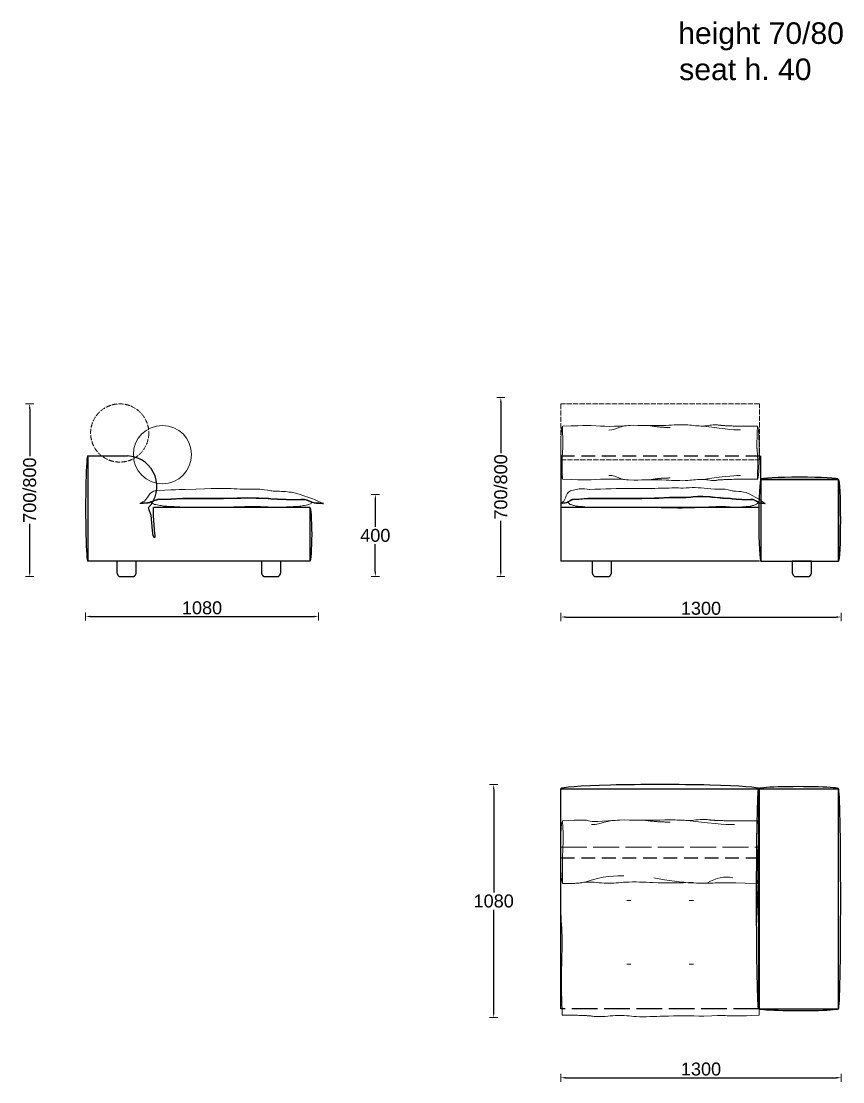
# Model space of a CAD drawing. Header units: millimetres. Extents: x 6668 to 47386, y -6732 to 35544.
# Drawn here: x 11614 to 15424, y 25757 to 30674 of the extents above; entities that cross this region are included whole.
import ezdxf

# ---------------------------------------------------------------- set-up
doc = ezdxf.new("R2010")
doc.units = ezdxf.units.MM
doc.linetypes.add('ACAD_ISO02W100', pattern=[15, 12, -3])
doc.linetypes.add('NASCOSTA', pattern=[9.525, 6.35, -3.175])
doc.layers.add('_ARREDO', color=7, linetype='Continuous')
doc.layers.add('TESTO', color=1, linetype='Continuous')
for name, color, linetype, lineweight in [('_CUSCINO SEDUTA', 8, 'Continuous', 9), ('_QUOTE', 1, 'Continuous', 9), ('_RULLO', 8, 'Continuous', 9)]:
    doc.layers.add(name, color=color, linetype=linetype, lineweight=lineweight)
doc.styles.add('Arial', font='arial.ttf')
doc.styles.get("Standard").update_dxf_attribs({"font": 'arial.ttf'})
doc.dimstyles.new('1_1', dxfattribs={"dimscale": 15, "dimtxt": 4, "dimasz": 1.5, "dimexe": 1.25, "dimexo": 2, "dimtad": 1, "dimtih": 1, "dimtoh": 1, "dimdec": 0, "dimtxsty": 'Standard', "dimcen": 2.5, "dimclrd": 256, "dimclre": 256, "dimclrt": 256, "dimadec": 0, "dimazin": 0, "dimtfac": 1, "dimtdec": 0, "dimtmove": 0, "dimatfit": 3, "dimfxl": 1.25, "dimfxlon": 1, "dimlwe": 0, "dimarcsym": 0})

# ---------------------------------------------------------------- blocks, each defined once
blk = doc.blocks.new('armrest_38')
at = {"layer": '_ARREDO'}
for p, q in [((-19, -101.99), (-19, 0.01)), ((-19, -0.01), (18, 0.01)), ((18, -101.99), (18, 0.01)), ((-19, -101.99), (18, -101.99))]:
    blk.add_line(p, q, dxfattribs=at)
at = {"layer": '_ARREDO', "extrusion": (0, 0, -1)}
for centre, major_axis, ratio, start_param, end_param in [((-19, -50.99), (0, 51), 0.019608, 3.141593, 6.283185), ((-0.5, -101.99), (-18.5, 0), 0.054047, 3.14149, 6.304844)]:
    blk.add_ellipse(centre, major_axis=major_axis, ratio=ratio, start_param=start_param, end_param=end_param, dxfattribs=at)
at = {"layer": '_ARREDO'}
for centre, major_axis, ratio, start_param, end_param in [((-0.5, 0.01), (18.5, 0), 0.054047, -0.000103, 3.163251), ((18, -50.99), (0, 51), 0.019608, 3.141593, 6.283185)]:
    blk.add_ellipse(centre, major_axis=major_axis, ratio=ratio, start_param=start_param, end_param=end_param, dxfattribs=at)
blk = doc.blocks.new('mr_central_90')
at = {"layer": '_ARREDO'}
for p, q in [((-46, -101.99), (-46, 0.01)), ((-46, 0.01), (46, 0.01)), ((46, 0.01), (46, -101.99))]:
    blk.add_line(p, q, dxfattribs=at)
at = {"layer": '_ARREDO', "linetype": 'ACAD_ISO02W100'}
blk.add_line((46, -101.99), (-46, -101.99), dxfattribs=at)
at = {"layer": '_ARREDO'}
blk.add_ellipse((0, 0), major_axis=(46, 0.01), ratio=0.043679, start_param=-0.000011, end_param=3.141593, dxfattribs=at)
at = {"layer": '_CUSCINO SEDUTA'}
for p, q in [((-15.5, -51.74), (-13.5, -51.74)), ((13.5, -51.74), (15.5, -51.74)), ((-15.5, -81.24), (-13.5, -81.24)), ((13.5, -81.24), (15.5, -81.24))]:
    blk.add_line(p, q, dxfattribs=at)
at = {"layer": '_CUSCINO SEDUTA', "lineweight": 9}
for points, degree in [([(-46.11, -56.03), (-46.28, -51.96), (-46.22, -47.88), (-45.97, -43.81)], 3), ([(45.25, -56.05), (45.08, -51.89), (45.15, -47.72), (45.41, -43.56)], 3), ([(-45.38, -69.61), (-45.45, -65.09), (-45.92, -60.56), (-46.11, -56.03)], 3), ([(45.98, -69.63), (45.91, -65.11), (45.44, -60.59), (45.25, -56.05)], 3), ([(-45.57, -78.73), (-45.47, -75.69), (-45.33, -72.65), (-45.38, -69.61)], 3), ([(45.79, -78.75), (45.89, -75.71), (46.03, -72.67), (45.98, -69.63)], 3), ([(-45.62, -97.4), (-45.83, -91.16), (-45.77, -84.93), (-45.57, -78.73)], 3), ([(45.74, -97.43), (45.53, -91.19), (45.59, -84.96), (45.79, -78.75)], 3), ([(-45.36, -104.97), (-45.4, -102.45), (-45.53, -99.92), (-45.62, -97.4)], 3), ([(46, -104.99), (45.96, -102.47), (45.83, -99.95), (45.74, -97.43)], 3), ([(-31.25, -105.38), (-35.92, -104.86), (-45.36, -104.97)], 2), ([(-31.25, -105.38), (-30.37, -105.5), (-29.55, -105.57), (-28.74, -105.6)], 3), ([(-28.74, -105.6), (-26.1, -105.67), (-22.49, -105.16), (-19.87, -105.07)], 3), ([(-19.87, -105.07), (-16.96, -104.97), (-14.03, -105.38), (-11.08, -105.55)], 3), ([(-11.08, -105.55), (-6.88, -105.78), (-2.64, -105.52), (1.59, -105.37)], 3), ([(1.59, -105.37), (7.83, -105.16), (14.06, -105.21), (20.26, -105.42)], 3), ([(20.26, -105.42), (32.13, -104.67), (27.94, -105.33), (34.47, -105.26)], 3), ([(34.47, -105.26), (35.15, -105.31), (35.84, -105.38), (46, -104.99)], 3)]:
    blk.add_open_spline(points, degree=degree, dxfattribs=at)
at = {"layer": '_RULLO', "linetype": 'ACAD_ISO02W100'}
blk.add_lwpolyline([(-46, -0.01), (-46, -27.01), (46, -27.01), (46, -0.01)], close=True, dxfattribs=at)
at = {"layer": '_RULLO'}
blk.add_ellipse((-45.19, -29.31), major_axis=(0, 14.51), ratio=0.069077, start_param=0, end_param=3.141593, dxfattribs=at)
at = {"layer": '_RULLO', "extrusion": (0, 0, -1)}
blk.add_ellipse((45.17, -29.33), major_axis=(0, 14.51), ratio=0.069077, start_param=0, end_param=3.141593, dxfattribs=at)
at = {"layer": '_RULLO', "lineweight": 9}
for points, degree in [([(-33.17, -14.8), (-33.85, -14.42), (-36.86, -14.25), (-45.19, -14.8)], 3), ([(-16.45, -14.37), (-29.32, -15.12), (-31.08, -15.36), (-33.17, -14.8)], 3), ([(-31.79, -16.58), (-26.61, -16.58), (-26.61, -14.37), (-16.45, -14.37)], 3), ([(2.22, -14.42), (-4.02, -14.63), (-10.25, -14.57), (-16.45, -14.37)], 3), ([(-7.11, -14.55), (-1.61, -15.4), (4.73, -15.4)], 2), ([(10.02, -14.5), (8.27, -14.55), (6.45, -14.27), (2.22, -14.42)], 3), ([(12.68, -14.72), (11.58, -14.61), (11.1, -14.47), (10.02, -14.5)], 3), ([(20.55, -14.19), (17.91, -14.12), (15.31, -14.63), (12.68, -14.72)], 3), ([(12.68, -14.72), (27.39, -16.54), (32.41, -16.54), (34.44, -16.54)], 3), ([(23.06, -14.41), (22.19, -14.29), (21.36, -14.22), (20.55, -14.19)], 3), ([(23.06, -14.41), (27.73, -14.93), (45.17, -14.82)], 2), ([(-44.92, -25.33), (-44.86, -24.64), (-44.8, -23.96), (-45.19, -14.8)], 3), ([(44.91, -25.35), (44.85, -24.67), (44.79, -23.98), (45.17, -14.82)], 3), ([(-45.19, -43.82), (-45.47, -34.52), (-45.31, -29.91), (-44.92, -25.33)], 3), ([(45.17, -43.84), (45.46, -34.54), (45.29, -29.93), (44.91, -25.35)], 3), ([(-36.07, -43.41), (-37.66, -43.96), (-45.19, -43.82)], 2), ([(-36.07, -43.41), (-35.2, -43.29), (-34.38, -43.22), (-33.57, -43.19)], 3), ([(-34.82, -43.27), (-27, -40.28), (-19.38, -40.28), (-16.86, -40.28)], 3), ([(-33.57, -43.19), (-30.93, -43.11), (-28.32, -43.63), (-24.7, -43.72)], 3), ([(-24.7, -43.72), (-21.79, -43.82), (-18.86, -43.4), (-15.91, -43.24)], 3), ([(-15.91, -43.24), (-11.71, -43.01), (-7.47, -43.27), (-3.24, -43.42)], 3), ([(-3.24, -43.42), (3, -43.63), (9.23, -43.57), (15.43, -43.37)], 3), ([(-2.83, -41.27), (10.47, -44.06), (21.49, -43.96), (26.64, -43.53)], 3), ([(33.72, -41.22), (29.7, -40.28), (26.26, -41.27), (21.63, -43.66)], 3), ([(26.64, -43.53), (27.33, -43.47), (28.01, -43.41), (45.17, -43.8)], 3)]:
    blk.add_open_spline(points, degree=degree, dxfattribs=at)
blk = doc.blocks.new('*D356')
at = {"layer": '_QUOTE', "lineweight": 0, "transparency": 16777216}
for p, q in [((14116.1, 27930.9), (14116.1, 27893.4)), ((15415.9, 27930.9), (15415.9, 27893.4))]:
    blk.add_line(p, q, dxfattribs=at)
at = {"layer": '_QUOTE', "lineweight": -2, "transparency": 16777216}
blk.add_line((14138.6, 27912.1), (15393.4, 27912.1), dxfattribs=at)
at = {"layer": '_QUOTE', "transparency": 16777216}
for points in [[(14138.6, 27915.9), (14138.6, 27908.4), (14116.1, 27912.1)], [(15393.4, 27915.9), (15393.4, 27908.4), (15415.9, 27912.1)]]:
    blk.add_solid(points, dxfattribs=at)
at = {"layer": 'Defpoints', "color": 0, "transparency": 16777216}
for p in [(15415.9, 28360.2), (14116.1, 28273.6), (15415.9, 27912.1)]:
    blk.add_point(p, dxfattribs=at)
at = {"layer": '_QUOTE', "transparency": 16777216, "insert": (14766, 27952.2), "char_height": 60, "attachment_point": 5}
blk.add_mtext('1300', dxfattribs=at)
blk = doc.blocks.new('*D313')
at = {"layer": '_QUOTE', "lineweight": 0, "transparency": 16777216}
for p, q in [((14116.3, 25794.8), (14116.3, 25757.3)), ((15415.9, 25794.8), (15415.9, 25757.3))]:
    blk.add_line(p, q, dxfattribs=at)
at = {"layer": '_QUOTE', "lineweight": -2, "transparency": 16777216}
blk.add_line((14138.8, 25776), (15393.4, 25776), dxfattribs=at)
at = {"layer": '_QUOTE', "transparency": 16777216}
for points in [[(14138.8, 25779.8), (14138.8, 25772.3), (14116.3, 25776)], [(15393.4, 25779.8), (15393.4, 25772.3), (15415.9, 25776)]]:
    blk.add_solid(points, dxfattribs=at)
at = {"layer": 'Defpoints', "color": 0, "transparency": 16777216}
for p in [(15415.9, 26221.7), (14116.3, 26137.5), (15415.9, 25776)]:
    blk.add_point(p, dxfattribs=at)
at = {"layer": '_QUOTE', "transparency": 16777216, "insert": (14766.1, 25816), "char_height": 60, "attachment_point": 5}
blk.add_mtext('1300', dxfattribs=at)
blk = doc.blocks.new('*D362')
at = {"layer": '_QUOTE', "lineweight": 0, "transparency": 16777216}
for p, q in [((11912.2, 27933.2), (11912.2, 27895.7)), ((12992.1, 27933.2), (12992.1, 27895.7))]:
    blk.add_line(p, q, dxfattribs=at)
at = {"layer": '_QUOTE', "lineweight": -2, "transparency": 16777216}
blk.add_line((11934.7, 27914.5), (12969.6, 27914.5), dxfattribs=at)
at = {"layer": '_QUOTE', "transparency": 16777216}
for points in [[(11934.7, 27918.2), (11934.7, 27910.7), (11912.2, 27914.5)], [(12969.6, 27918.2), (12969.6, 27910.7), (12992.1, 27914.5)]]:
    blk.add_solid(points, dxfattribs=at)
at = {"layer": 'Defpoints', "color": 0, "transparency": 16777216}
for p in [(11912.2, 28415.4), (12992.1, 28295.3), (12992.1, 27914.5)]:
    blk.add_point(p, dxfattribs=at)
at = {"layer": '_QUOTE', "transparency": 16777216, "insert": (12452.1, 27954.5), "char_height": 60, "attachment_point": 5}
blk.add_mtext('1080', dxfattribs=at)
blk = doc.blocks.new('*D363')
at = {"layer": '_QUOTE', "lineweight": 0, "transparency": 16777216}
for p, q in [((13823.3, 27135.4), (13785.8, 27135.4)), ((13823.3, 26055.1), (13785.8, 26055.1))]:
    blk.add_line(p, q, dxfattribs=at)
at = {"layer": '_QUOTE', "lineweight": -2, "transparency": 16777216}
for p, q in [((13804.6, 27112.9), (13804.6, 26635.2)), ((13804.6, 26077.6), (13804.6, 26555.2))]:
    blk.add_line(p, q, dxfattribs=at)
at = {"layer": '_QUOTE', "transparency": 16777216}
for points in [[(13800.8, 27112.9), (13808.3, 27112.9), (13804.6, 27135.4)], [(13800.8, 26077.6), (13808.3, 26077.6), (13804.6, 26055.1)]]:
    blk.add_solid(points, dxfattribs=at)
at = {"layer": 'Defpoints', "color": 0, "transparency": 16777216}
for p in [(13804.6, 27135.4), (14576.3, 27135.4), (14778.9, 26055.1)]:
    blk.add_point(p, dxfattribs=at)
at = {"layer": '_QUOTE', "transparency": 16777216, "insert": (13804.6, 26595.2), "char_height": 60, "attachment_point": 5}
blk.add_mtext('1080', dxfattribs=at)
blk = doc.blocks.new('*D267')
at = {"layer": '_QUOTE', "lineweight": 0, "transparency": 16777216}
for p, q in [((11671.6, 28900.3), (11634.1, 28900.3)), ((11671.6, 28100.3), (11634.1, 28100.3))]:
    blk.add_line(p, q, dxfattribs=at)
at = {"layer": '_QUOTE', "lineweight": -2, "transparency": 16777216}
for p, q in [((11652.9, 28877.8), (11652.9, 28657.1)), ((11652.9, 28122.8), (11652.9, 28343.4))]:
    blk.add_line(p, q, dxfattribs=at)
at = {"layer": '_QUOTE', "transparency": 16777216}
for points in [[(11649.1, 28877.8), (11656.6, 28877.8), (11652.9, 28900.3)], [(11649.1, 28122.8), (11656.6, 28122.8), (11652.9, 28100.3)]]:
    blk.add_solid(points, dxfattribs=at)
at = {"layer": 'Defpoints', "color": 0, "transparency": 16777216}
for p in [(12223, 28900.3), (11652.9, 28100.3), (12415.3, 28100.3)]:
    blk.add_point(p, dxfattribs=at)
at = {"layer": '_QUOTE', "transparency": 16777216, "insert": (11652.9, 28500.3), "char_height": 60, "attachment_point": 5, "rotation": 90}
blk.add_mtext('700/800', dxfattribs=at)
blk = doc.blocks.new('*D268')
at = {"layer": '_QUOTE', "lineweight": 0, "transparency": 16777216}
for p, q in [((13856.4, 28930.2), (13818.9, 28930.2)), ((13856.4, 28100.3), (13818.9, 28100.3))]:
    blk.add_line(p, q, dxfattribs=at)
at = {"layer": '_QUOTE', "lineweight": -2, "transparency": 16777216}
for p, q in [((13837.7, 28907.7), (13837.7, 28672.1)), ((13837.7, 28122.8), (13837.7, 28358.4))]:
    blk.add_line(p, q, dxfattribs=at)
at = {"layer": '_QUOTE', "transparency": 16777216}
for points in [[(13833.9, 28907.7), (13841.4, 28907.7), (13837.7, 28930.2)], [(13833.9, 28122.8), (13841.4, 28122.8), (13837.7, 28100.3)]]:
    blk.add_solid(points, dxfattribs=at)
at = {"layer": 'Defpoints', "color": 0, "transparency": 16777216}
for p in [(14407.8, 28930.2), (13837.7, 28100.3), (14600.1, 28100.3)]:
    blk.add_point(p, dxfattribs=at)
at = {"layer": '_QUOTE', "transparency": 16777216, "insert": (13837.7, 28515.2), "char_height": 60, "attachment_point": 5, "rotation": 90}
blk.add_mtext('700/800', dxfattribs=at)
blk = doc.blocks.new('*D299')
at = {"layer": '_QUOTE', "lineweight": 0, "transparency": 16777216}
for p, q in [((13236.9, 28480.3), (13274.4, 28480.3)), ((13236.9, 28100.3), (13274.4, 28100.3))]:
    blk.add_line(p, q, dxfattribs=at)
at = {"layer": '_QUOTE', "lineweight": -2, "transparency": 16777216}
for p, q in [((13255.7, 28457.8), (13255.7, 28330.3)), ((13255.7, 28122.8), (13255.7, 28250.3))]:
    blk.add_line(p, q, dxfattribs=at)
at = {"layer": '_QUOTE', "transparency": 16777216}
for points in [[(13251.9, 28457.8), (13259.4, 28457.8), (13255.7, 28480.3)], [(13251.9, 28122.8), (13259.4, 28122.8), (13255.7, 28100.3)]]:
    blk.add_solid(points, dxfattribs=at)
at = {"layer": 'Defpoints', "color": 0, "transparency": 16777216}
for p in [(12612.2, 28480.3), (12612.2, 28100.3), (13255.7, 28100.3)]:
    blk.add_point(p, dxfattribs=at)
at = {"layer": '_QUOTE', "transparency": 16777216, "insert": (13255.7, 28290.3), "char_height": 60, "attachment_point": 5}
blk.add_mtext('400', dxfattribs=at)
blk = doc.blocks.new('PIEDINO MIAMI SOFT_PANAMA H7CM')
at = {"color": 0, "linetype": 'ByBlock', "lineweight": -2}
for points in [[(45, 0), (-45, 0)], [(-45, 0), (-45, -50.4)], [(45, -50.4), (45, 0)], [(-45, -50.4), (-45, -51.2), (-44.9, -52), (-44.8, -52.9), (-44.7, -53.7), (-44.5, -54.5), (-44.4, -55.3), (-44.2, -56.1), (-43.9, -56.9), (-43.7, -57.7), (-43.4, -58.5), (-43.1, -59.3), (-42.7, -60), (-42.4, -60.8), (-42, -61.5), (-41.6, -62.2), (-41.1, -63), (-40.7, -63.6), (-40.2, -64.3), (-39.7, -65), (-39.1, -65.6), (-38.6, -66.2), (-38, -66.8), (-37.4, -67.4), (-36.8, -68), (-36.1, -68.5), (-35.5, -69), (-34.8, -69.5), (-34.1, -70)], [(-34.1, -70), (34.1, -70)], [(34.1, -70), (34.8, -69.5), (35.5, -69), (36.1, -68.5), (36.8, -68), (37.4, -67.4), (38, -66.8), (38.6, -66.2), (39.1, -65.6), (39.7, -65), (40.2, -64.3), (40.7, -63.6), (41.1, -63), (41.6, -62.2), (42, -61.5), (42.4, -60.8), (42.7, -60), (43.1, -59.3), (43.4, -58.5), (43.7, -57.7), (43.9, -56.9), (44.2, -56.1), (44.4, -55.3), (44.5, -54.5), (44.7, -53.7), (44.8, -52.9), (44.9, -52), (45, -51.2), (45, -50.4)]]:
    blk.add_lwpolyline(points, dxfattribs=at)

msp = doc.modelspace()

# ---------------------------------------------------------------- linework, layer by layer
at = {"layer": '_ARREDO'}
for p, q in [((11922.2, 28660), (11922.2, 28170.3)), ((11922.2, 28660), (12083.5, 28660)), ((15043.9, 28550.1), (15043.9, 28660)), ((15043.9, 28550.1), (15403.9, 28550.1)), ((15043.9, 28550.1), (15043.9, 28170.3)), ((15403.9, 28550.1), (15043.9, 28550.1)), ((15043.9, 28550.1), (15043.9, 28170.3)), ((15403.9, 28550.1), (15403.9, 28170.3)), ((15403.9, 28170.3), (15403.9, 28550.1)), ((12952.1, 28420.3), (12227.1, 28420.3)), ((12952.1, 28420.3), (12952.1, 28170.3)), ((15036.9, 28420.3), (14116.3, 28420.3)), ((12952.1, 28170.3), (11922.2, 28170.3)), ((15036.9, 28170.3), (14116.3, 28170.3)), ((15043.9, 28170.3), (15403.9, 28170.3)), ((15173.9, 28170.3), (15293.9, 28170.3))]:
    msp.add_line(p, q, dxfattribs=at)
for points in [[(11922.2, 28660), (12106, 28660)], [(12115.6, 28658.5), (12106, 28660)], [(14115.4, 28660), (14115.4, 28660), (14116.3, 28170.3)], [(12202.6, 28418.9), (12204.1, 28414.6), (12214.7, 28384.7), (12220.3, 28313.1), (12223.7, 28290.5), (12228.8, 28282.6), (12234.4, 28282.1), (12234.8, 28290), (12233.1, 28300.5), (12231, 28316.5), (12227.1, 28382.5), (12226.5, 28407.3), (12227.1, 28415.7), (12227.1, 28420.3)]]:
    msp.add_lwpolyline(points, dxfattribs=at)
at = {"layer": '_ARREDO', "linetype": 'NASCOSTA', "ltscale": 10}
for points in [[(14116.3, 28660), (15043.9, 28660)], [(14116.3, 26795.4), (15036.3, 26795.4)]]:
    msp.add_lwpolyline(points, dxfattribs=at)
at = {"layer": '_ARREDO'}
msp.add_arc((12101.2, 28517.7), 141.6, 315.7566, 84.1693, dxfattribs=at)
for centre, major_axis, ratio, start_param, end_param in [((11922.2, 28415.4), (0, 244.6), 0.040884, 0, 3.141593), ((15043.9, 28360.2), (0, -189.9), 0.052652, 3.141593, 6.283185), ((15223.9, 28550.1), (-180, 0), 0.055556, 3.141593, 6.283185), ((15403.9, 28360.2), (0, 189.9), 0.052652, 3.141593, 6.283185), ((12952.1, 28295.3), (0, 125), 0.08, 3.141593, 6.283185)]:
    msp.add_ellipse(centre, major_axis=major_axis, ratio=ratio, start_param=start_param, end_param=end_param, dxfattribs=at)
at = {"layer": '_CUSCINO SEDUTA'}
for p, q in [((12802.5, 28459.9), (12771.2, 28461.3)), ((14929.6, 28459.9), (14909.9, 28461.3))]:
    msp.add_line(p, q, dxfattribs=at)
for points in [[(12218.6, 28491), (12205.2, 28482.9), (12200.7, 28466.1), (12190.5, 28455.3)], [(12239, 28497.8), (12230.8, 28496.2), (12224, 28494.3), (12218.6, 28491)], [(12373.7, 28503.3), (12363.7, 28503.3), (12353.7, 28504.4), (12239, 28497.8)], [(12373.7, 28503.3), (12520.3, 28509.7), (12546.4, 28507.9), (12587.9, 28507.3)], [(12587.9, 28507.3), (12624.3, 28504.9), (12661.2, 28503.7), (12690, 28504.3)], [(12690, 28504.3), (12709.2, 28504.8), (12724.8, 28506), (12771.2, 28496.7)], [(12771.2, 28496.7), (12777, 28496.5), (12782.8, 28496.3), (12802.5, 28495.4)], [(12802.5, 28495.4), (12827, 28494.4), (12851.2, 28492.9), (12873.9, 28489.5)], [(12873.9, 28489.5), (12958, 28465), (12971.5, 28458.2), (12985.3, 28451.5)], [(14151, 28491), (14142.6, 28482.9), (14139.7, 28466.1), (14133.3, 28455.3)], [(14175.1, 28500.7), (14164.8, 28498), (14156.6, 28496.5), (14151, 28491)], [(14201.3, 28506.7), (14192.6, 28505.6), (14183.1, 28502.8), (14175.1, 28500.7)], [(14248.9, 28503.3), (14234.1, 28503.3), (14219.6, 28509), (14201.3, 28506.7)], [(14248.9, 28503.3), (14385.2, 28509.7), (14516, 28507.9), (14579.5, 28508.9)], [(14579.5, 28508.9), (14613, 28509.4), (14627.2, 28510.6), (14641.5, 28510.7)], [(14641.5, 28510.7), (14655.3, 28510.9), (14669, 28510), (14682.8, 28510.2)], [(14682.8, 28510.2), (14701.3, 28510.5), (14719.8, 28512.7), (14738.3, 28512.3)], [(14697.4, 28467.6), (14711.4, 28468.3), (14725.5, 28470.1), (14739.6, 28471.1)], [(14738.3, 28512.3), (14756.9, 28512.1), (14775.5, 28509.3), (14794.3, 28507.3)], [(14739.6, 28471.1), (14770, 28473.1), (14801, 28471.3), (14831.3, 28468.2)], [(14794.3, 28507.3), (14817.2, 28504.9), (14840.4, 28503.7), (14858.6, 28504.3)], [(14858.6, 28504.3), (14870.7, 28504.8), (14880.6, 28506), (14909.9, 28496.7)], [(14909.9, 28496.7), (14913.5, 28496.5), (14917.1, 28496.3), (14929.6, 28495.4)], [(14929.6, 28495.4), (14945.1, 28494.4), (14960.3, 28492.9), (14974.7, 28489.5)], [(14974.7, 28489.5), (15027.7, 28465), (15036.2, 28458.2), (15044.9, 28451.5)], [(12190.5, 28455.3), (12183.2, 28447.5), (12173.2, 28442.7), (12163, 28437.9)], [(12185.1, 28439.4), (12177.5, 28439.1), (12170.3, 28438.5), (12163, 28437.9)], [(12182.9, 28441.8), (12178.5, 28441.6), (12173.9, 28441.3), (12169.5, 28441)], [(12203.9, 28443.3), (12197.8, 28442.1), (12190.3, 28442.1), (12182.9, 28441.8)], [(12206.1, 28440.9), (12199.9, 28439.7), (12192.4, 28439.7), (12185.1, 28439.4)], [(12218.4, 28448.4), (12214, 28446.5), (12209.6, 28444.4), (12203.9, 28443.3)], [(12220.5, 28446), (12216.1, 28444.1), (12211.7, 28442), (12206.1, 28440.9)], [(12215.8, 28443.9), (12219, 28441.1), (12222.1, 28438.3), (12227.3, 28436.2)], [(12233.8, 28454.5), (12228.5, 28452.4), (12223.4, 28450.5), (12218.4, 28448.4)], [(12235.9, 28452), (12230.5, 28450), (12225.6, 28448.1), (12220.5, 28446)], [(12227.3, 28436.2), (12233.3, 28433.7), (12242, 28432.2), (12250.5, 28430.6)], [(12249.2, 28458.8), (12243.3, 28458.1), (12238.4, 28456.2), (12233.8, 28454.5)], [(12251.3, 28456.4), (12245.4, 28455.7), (12240.6, 28453.8), (12235.9, 28452)], [(12266.2, 28459), (12260.2, 28459.1), (12254.3, 28459.4), (12249.2, 28458.8)], [(12250.5, 28430.6), (12258.1, 28429.2), (12265.6, 28427.6), (12273.6, 28426.7)], [(12268.2, 28456.5), (12262.3, 28456.7), (12256.5, 28457), (12251.3, 28456.4)], [(12373.7, 28462.6), (12340, 28462.9), (12304.1, 28458), (12266.2, 28459)], [(12361.9, 28460.2), (12340.7, 28460.4), (12305.5, 28455.5), (12268.2, 28456.5)], [(12273.6, 28426.7), (12283.1, 28425.6), (12293.3, 28425.2), (12303.4, 28424.9)], [(12375.9, 28421.2), (12351.8, 28422.3), (12327.5, 28423.6), (12303.4, 28424.9)], [(12361.9, 28460.2), (12572.3, 28460.2), (12605.7, 28461.3), (12638.7, 28462.5)], [(12373.7, 28462.6), (12581, 28462.8), (12611, 28463.8), (12640.9, 28464.9)], [(12375.9, 28421.2), (12412.4, 28417.7), (12449.3, 28422.5), (12531.7, 28419.7)], [(12531.7, 28419.7), (12577.2, 28421.3), (12622.7, 28423.9), (12668.3, 28424.2)], [(12638.7, 28462.5), (12670.6, 28464.1), (12696.4, 28462), (12722.5, 28461.4)], [(12640.9, 28464.9), (12672.8, 28466.5), (12698.6, 28464.4), (12724.6, 28463.8)], [(12668.3, 28424.2), (12716.4, 28424.6), (12764.7, 28422.6), (12812.9, 28420.8)], [(12722.5, 28461.4), (12738.7, 28461), (12754.9, 28461.2), (12771.2, 28459.2)], [(12724.6, 28463.8), (12740.1, 28463.5), (12755.7, 28463.6), (12771.2, 28461.3)], [(12771.2, 28459.2), (12777, 28458.9), (12782.8, 28458.6), (12802.5, 28457.5)], [(12802.5, 28459.9), (12837.7, 28458), (12872.9, 28456.5), (12910.1, 28458)], [(12802.5, 28457.5), (12837.7, 28455.6), (12872.9, 28454.2), (12910.1, 28455.6)], [(12812.9, 28420.8), (12833.5, 28421.8), (12854.3, 28422.9), (12875, 28424.1)], [(12904.9, 28425.9), (12895.3, 28424.7), (12885.2, 28424.4), (12875, 28424.1)], [(12928, 28429.8), (12920.2, 28428.3), (12912.8, 28426.8), (12904.9, 28425.9)], [(12910.1, 28458), (12916.1, 28458.2), (12922, 28458.5), (12927.2, 28457.9)], [(12910.1, 28455.6), (12916.1, 28455.9), (12922, 28456.2), (12927.2, 28455.6)], [(12927.2, 28457.9), (12933, 28457.2), (12937.8, 28455.3), (12942.5, 28453.5)], [(12927.2, 28455.6), (12933, 28454.9), (12937.8, 28452.9), (12942.5, 28451.2)], [(12951.1, 28435.4), (12945.1, 28432.9), (12936.4, 28431.4), (12928, 28429.8)], [(12942.5, 28453.5), (12947.8, 28451.5), (12952.9, 28449.6), (12957.8, 28447.5)], [(12942.5, 28451.2), (12947.8, 28449.2), (12952.9, 28447.3), (12957.8, 28445.2)], [(12962.6, 28443.1), (12959.5, 28440.3), (12956.2, 28437.5), (12951.1, 28435.4)], [(12957.8, 28447.5), (12962.2, 28445.6), (12966.6, 28443.5), (12972.4, 28442.4)], [(12957.8, 28445.2), (12962.2, 28443.3), (12966.6, 28441.2), (12972.4, 28440.1)], [(12972.4, 28442.4), (12978.5, 28441.2), (12986.2, 28441.2), (12993.4, 28440.9)], [(12972.4, 28440.1), (12978.5, 28438.9), (12986.2, 28438.8), (12993.4, 28438.5)], [(12985.3, 28451.5), (12995.2, 28446.6), (13005.3, 28441.9), (13015.4, 28437.1)], [(12993.4, 28440.9), (13000.9, 28440.6), (13008.2, 28440), (13015.4, 28439.5)], [(12993.4, 28438.5), (13000.9, 28438.2), (13008.2, 28437.7), (13015.4, 28437.1)], [(14133.3, 28455.3), (14128.7, 28447.5), (14122.4, 28442.7), (14115.9, 28437.9)], [(14129.9, 28439.4), (14125.1, 28439.1), (14120.6, 28438.5), (14116, 28437.9)], [(14128.5, 28441.8), (14125.7, 28441.6), (14122.8, 28441.3), (14120.1, 28441)], [(14141.7, 28443.3), (14137.9, 28442.1), (14133.1, 28442.1), (14128.5, 28441.8)], [(14143.1, 28440.9), (14139.2, 28439.7), (14134.5, 28439.7), (14129.9, 28439.4)], [(14150.9, 28448.4), (14148.1, 28446.5), (14145.3, 28444.4), (14141.7, 28443.3)], [(14152.2, 28446), (14149.5, 28444.1), (14146.7, 28442), (14143.1, 28440.9)], [(14149.2, 28443.9), (14151.3, 28441.1), (14153.2, 28438.3), (14156.5, 28436.2)], [(14160.6, 28454.5), (14157.2, 28452.4), (14154.1, 28450.5), (14150.9, 28448.4)], [(14162, 28452), (14158.5, 28450), (14155.4, 28448.1), (14152.2, 28446)], [(14156.5, 28436.2), (14160.3, 28433.7), (14165.8, 28432.2), (14171.1, 28430.6)], [(14170.3, 28458.8), (14166.6, 28458.1), (14163.5, 28456.2), (14160.6, 28454.5)], [(14171.6, 28456.4), (14167.9, 28455.7), (14164.9, 28453.8), (14162, 28452)], [(14181, 28459), (14177.2, 28459.1), (14173.5, 28459.4), (14170.3, 28458.8)], [(14171.1, 28430.6), (14175.9, 28429.2), (14180.7, 28427.6), (14185.7, 28426.7)], [(14182.3, 28456.5), (14178.6, 28456.7), (14174.9, 28457), (14171.6, 28456.4)], [(14248.9, 28462.6), (14227.6, 28462.9), (14204.9, 28458), (14181, 28459)], [(14241.4, 28460.2), (14228, 28460.4), (14205.9, 28455.5), (14182.3, 28456.5)], [(14185.7, 28426.7), (14191.7, 28425.6), (14198.1, 28425.2), (14204.5, 28424.9)], [(14250.2, 28421.2), (14235, 28422.3), (14219.7, 28423.6), (14204.5, 28424.9)], [(14241.4, 28460.2), (14532.9, 28460.2), (14554, 28461.3), (14574.8, 28462.5)], [(14248.9, 28462.6), (14538.4, 28462.8), (14557.3, 28463.8), (14576.2, 28464.9)], [(14574.8, 28462.5), (14598.3, 28463.8), (14621.5, 28465.2), (14645, 28465.2)], [(14576.2, 28464.9), (14599.6, 28466.3), (14622.9, 28467.7), (14646.3, 28467.6)], [(14645, 28465.2), (14662, 28465.2), (14679.1, 28464.4), (14696, 28465.2)], [(14646.3, 28467.6), (14663.3, 28467.6), (14680.5, 28466.9), (14697.4, 28467.6)], [(14696, 28465.2), (14710.1, 28465.9), (14724.1, 28467.7), (14738.3, 28468.6)], [(14738.3, 28468.6), (14768.7, 28470.7), (14799.6, 28468.9), (14830, 28465.8)], [(14758.8, 28419.7), (14787.5, 28421.3), (14816.2, 28423.9), (14844.9, 28424.2)], [(14830, 28465.8), (14846.4, 28464.1), (14862.7, 28462), (14879.1, 28461.4)], [(14831.3, 28468.2), (14847.8, 28466.5), (14864.1, 28464.4), (14880.5, 28463.8)], [(14844.9, 28424.2), (14875.3, 28424.6), (14905.8, 28422.6), (14936.1, 28420.8)], [(14879.1, 28461.4), (14889.3, 28461), (14899.6, 28461.2), (14909.9, 28459.2)], [(14880.5, 28463.8), (14890.3, 28463.5), (14900.1, 28463.6), (14909.9, 28461.3)], [(14909.9, 28459.2), (14913.5, 28458.9), (14917.1, 28458.6), (14929.6, 28457.5)], [(14929.6, 28459.9), (14951.8, 28458), (14974, 28456.5), (14997.5, 28458)], [(14929.6, 28457.5), (14951.8, 28455.6), (14974, 28454.2), (14997.5, 28455.6)], [(14936.2, 28420.8), (14949.2, 28421.8), (14962.3, 28422.9), (14975.3, 28424.1)], [(14994.2, 28425.9), (14988.1, 28424.7), (14981.8, 28424.4), (14975.3, 28424.1)], [(15008.7, 28429.8), (15003.8, 28428.3), (14999.2, 28426.8), (14994.2, 28425.9)], [(14997.5, 28458), (15001.3, 28458.2), (15005, 28458.5), (15008.3, 28457.9)], [(14997.5, 28455.6), (15001.3, 28455.9), (15005, 28456.2), (15008.3, 28455.6)], [(15008.3, 28457.9), (15011.9, 28457.2), (15015, 28455.3), (15017.9, 28453.5)], [(15008.3, 28455.6), (15011.9, 28454.9), (15015, 28452.9), (15017.9, 28451.2)], [(15023.3, 28435.4), (15019.6, 28432.9), (15014.1, 28431.4), (15008.7, 28429.8)], [(15017.9, 28453.5), (15021.2, 28451.5), (15024.4, 28449.6), (15027.5, 28447.5)], [(15017.9, 28451.2), (15021.2, 28449.2), (15024.4, 28447.3), (15027.5, 28445.2)], [(15030.6, 28443.1), (15028.6, 28440.3), (15026.6, 28437.5), (15023.3, 28435.4)], [(15027.5, 28447.5), (15030.3, 28445.6), (15033.1, 28443.5), (15036.8, 28442.4)], [(15027.5, 28445.2), (15030.3, 28443.3), (15033.1, 28441.2), (15036.8, 28440.1)], [(15036.8, 28442.4), (15040.6, 28441.2), (15045.5, 28441.2), (15050, 28440.9)], [(15036.8, 28440.1), (15040.6, 28438.9), (15045.5, 28438.8), (15050, 28438.5)], [(15044.9, 28451.5), (15051.1, 28446.6), (15057.5, 28441.9), (15063.9, 28437.1)], [(15050, 28440.9), (15054.8, 28440.6), (15059.3, 28440), (15063.9, 28439.5)], [(15050, 28438.5), (15054.8, 28438.2), (15059.3, 28437.7), (15063.9, 28437.1)], [(14250.2, 28421.2), (14545.8, 28420.5), (14572, 28419.4), (14598.3, 28418.6)], [(14598.3, 28418.6), (14651.7, 28417.1), (14705.4, 28416.8), (14758.8, 28419.7)]]:
    msp.add_open_spline(points, degree=3, dxfattribs=at)
at = {"layer": '_RULLO', "linetype": 'ACAD_ISO02W100', "ltscale": 2}
msp.add_lwpolyline([(15036.9, 28900.3), (14116.3, 28900.3), (14116.3, 28641), (15036.9, 28641)], close=True, dxfattribs=at)
msp.add_circle((12070.3, 28765.3), 135, dxfattribs=at)
at = {"layer": '_RULLO'}
msp.add_circle((12268.6, 28665.3), 135, dxfattribs=at)
msp.add_ellipse((14123.4, 28674.4), major_axis=(0, 122.6), ratio=0.065432, start_param=-0.000114, end_param=3.139138, dxfattribs=at)
at = {"layer": '_RULLO', "extrusion": (0, 0, -1)}
msp.add_ellipse((15027.9, 28673.8), major_axis=(0, -122.9), ratio=0.065265, start_param=3.141593, end_param=6.283185, dxfattribs=at)
at = {"layer": '_RULLO', "lineweight": 9}
for points, degree in [([(14256.1, 28799.6), (14250.6, 28800.2), (14245.1, 28800.8), (14123.4, 28796.9)], 3), ([(14125.5, 28691.6), (14126, 28698.5), (14126.5, 28705.3), (14123.4, 28796.9)], 3), ([(14453.8, 28801.2), (14358.8, 28793.7), (14317.3, 28795.3), (14256.1, 28799.6)], 3), ([(14339, 28779.1), (14380.5, 28779.1), (14380.5, 28801.2), (14453.8, 28801.2)], 3), ([(14603.7, 28800.7), (14553.8, 28798.6), (14503.4, 28799.2), (14453.8, 28801.2)], 3), ([(14529, 28799.4), (14573.1, 28790.9), (14623.7, 28790.9)], 2), ([(14705, 28802.5), (14671.4, 28804.8), (14637.5, 28802.2), (14603.7, 28800.7)], 3), ([(14775.4, 28797.7), (14752.1, 28796.7), (14728.6, 28800.9), (14705, 28802.5)], 3), ([(14838.3, 28803), (14817.2, 28803.8), (14796.3, 28798.6), (14775.4, 28797.7)], 3), ([(14775.4, 28797.7), (14893, 28779.5), (14933.2, 28779.5), (14949.5, 28779.5)], 3), ([(14858.4, 28800.8), (14851.4, 28802), (14844.8, 28802.7), (14838.3, 28803)], 3), ([(14838.3, 28803), (14895.8, 28795.6), (15027.9, 28796.7)], 2), ([(15025.8, 28691.4), (15025.3, 28698.2), (15024.2, 28705.1), (15027.9, 28796.7)], 3), ([(14123.4, 28550.7), (14121.2, 28647.8), (14122.5, 28661.2), (14125.5, 28691.6)], 3), ([(15027.9, 28551), (15030.2, 28644), (15028.8, 28659.3), (15025.8, 28691.4)], 3), ([(14256.1, 28548.1), (14250.6, 28547.5), (14245.1, 28546.9), (14123.4, 28550.7)], 3), ([(14453.8, 28546.5), (14358.8, 28554), (14317.3, 28552.4), (14256.1, 28548.1)], 3), ([(14339, 28568.6), (14380.5, 28568.6), (14380.5, 28546.5), (14453.8, 28546.5)], 3), ([(14603.7, 28546.9), (14553.8, 28549.1), (14503.4, 28548.5), (14453.8, 28546.5)], 3), ([(14529, 28548.3), (14573.1, 28556.7), (14623.7, 28556.7)], 2), ([(14705, 28545.1), (14671.4, 28542.8), (14637.5, 28545.5), (14603.7, 28546.9)], 3), ([(14775.4, 28550), (14752.1, 28550.9), (14728.6, 28546.8), (14705, 28545.1)], 3), ([(14775.4, 28550), (14893, 28568.1), (14933.2, 28568.1), (14949.5, 28568.1)], 3), ([(14838.3, 28544.6), (14817.2, 28543.9), (14796.3, 28549), (14775.4, 28550)], 3), ([(14838.3, 28546.8), (14895.8, 28552), (15027.9, 28551)], 2)]:
    msp.add_open_spline(points, degree=degree, dxfattribs=at)

# ---------------------------------------------------------------- block references
at = {"layer": '_ARREDO'}
for p in [(12102.2, 28170.3), (12772.1, 28170.3), (14306.3, 28170.3), (15233.9, 28170.3)]:
    msp.add_blockref('PIEDINO MIAMI SOFT_PANAMA H7CM', p, dxfattribs=at)
at = {"layer": '_ARREDO', "xscale": 10, "yscale": 10, "zscale": 10}
for name, p in [('mr_central_90', (14576.3, 27115.3)), ('armrest_38', (15223.9, 27115.5))]:
    msp.add_blockref(name, p, dxfattribs=at)

# ---------------------------------------------------------------- texts
at = {"layer": 'TESTO', "style": 'Arial'}
for s, p in [('height 70/80', (14660.1, 30569.2)), ('seat h. 40', (14665, 30401.4))]:
    msp.add_text(s, height=100, dxfattribs=at).set_placement(p)

# ---------------------------------------------------------------- dimensions: what is measured, and where the dimension line sits
at = {"layer": '_QUOTE'}
for base, p1, p2, picture, middle in [((13837.7, 28100.3), (14407.8, 28930.2), (14600.1, 28100.3), '*D268', (13837.7, 28515.2)), ((11652.9, 28100.3), (12223, 28900.3), (12415.3, 28100.3), '*D267', (11652.9, 28500.3))]:
    dim = msp.add_linear_dim(base=base, p1=p1, p2=p2, angle=90, text='700/800', dimstyle='1_1', dxfattribs=at)
    dim.commit()
    dim.dimension.update_dxf_attribs({"geometry": picture, "text_midpoint": middle, "text_rotation": 90})
dim = msp.add_linear_dim(base=(13255.7, 28100.3), p1=(12612.2, 28480.3), p2=(12612.2, 28100.3), angle=90, text='400', dimstyle='1_1', dxfattribs=at)
dim.commit()
dim.dimension.update_dxf_attribs({"geometry": '*D299', "text_midpoint": (13255.7, 28290.3)})
for base, p1, p2, picture, middle in [((12992.1, 27914.5), (11912.2, 28415.4), (12992.1, 28295.3), '*D362', (12452.1, 27954.5)), ((15415.9, 27912.1), (14116.1, 28273.6), (15415.9, 28360.2), '*D356', (14766, 27952.2)), ((15415.9, 25776), (14116.3, 26137.5), (15415.9, 26221.7), '*D313', (14766.1, 25816))]:
    dim = msp.add_linear_dim(base=base, p1=p1, p2=p2, dimstyle='1_1', dxfattribs=at)
    dim.commit()
    dim.dimension.update_dxf_attribs({"geometry": picture, "text_midpoint": middle})
dim = msp.add_linear_dim(base=(13804.6, 27135.4), p1=(14778.9, 26055.1), p2=(14576.3, 27135.4), angle=90, dimstyle='1_1', dxfattribs=at)
dim.commit()
dim.dimension.update_dxf_attribs({"geometry": '*D363', "text_midpoint": (13804.6, 26595.2)})

doc.saveas('drawing.dxf')
